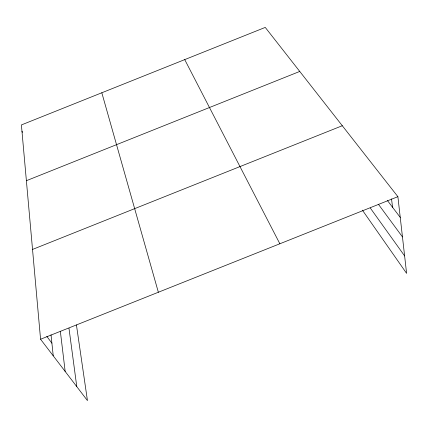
<?xml version="1.0" encoding="UTF-8"?>
<svg xmlns="http://www.w3.org/2000/svg" width="428" height="428" viewBox="0 0 428 428"><rect width="100%" height="100%" fill="white"/><g stroke="black" fill="none" stroke-linecap="round" stroke-linejoin="round"><path stroke-width="0.64" d="M26.386 180.702L299.755 71.439M32.533 249.433L342.293 125.725M76.43 324.938L87.446 400.592L40.564 339.244L397.89 196.677L406.6 273.369L362.404 210.169M397.89 196.677L265.253 27.408L21.4 124.933L40.564 339.244M387.49 200.593L400.244 217.413M46.834 336.419L51.9 343.181M378.443 204.316L402.464 236.93M370.279 208.003L404.62 255.923M21.962 131.236L22.625 132.364M184.725 59.61L279.853 243.773M101.816 92.769L158.36 292.244M68.972 328.217L76.783 386.639M391.529 198.892L392.562 207.28M60.337 331.235L65.168 371.44M51.023 334.84L53.238 355.829"/></g></svg>
